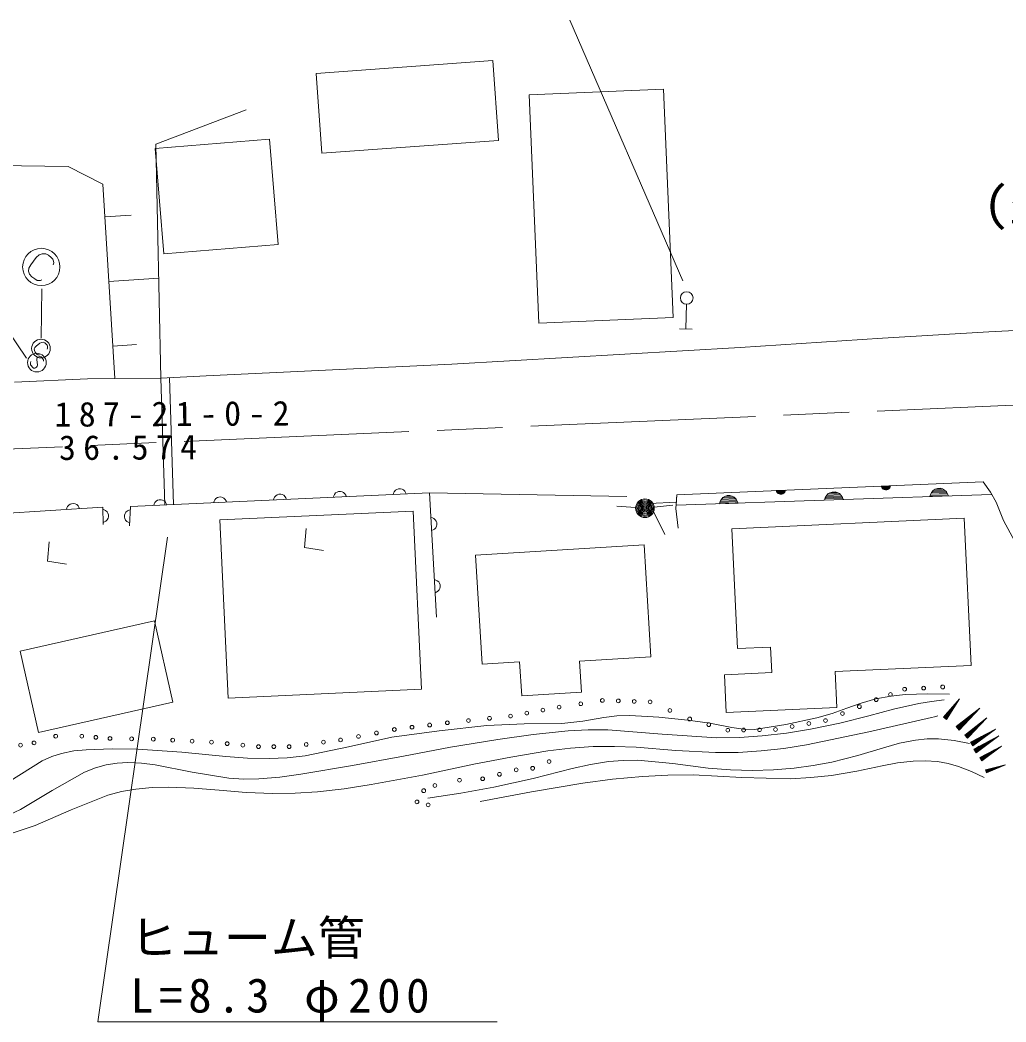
# Model space of a CAD drawing. Units: millimetres, scale not verified. Extents: x 40000 to 680000, y 20000 to 380000.
# Drawn here: x 283847 to 336447, y 265691 to 319142 of the extents above; entities that cross this region are included whole.
import ezdxf
from ezdxf.enums import TextEntityAlignment as Align

# ---------------------------------------------------------------- set-up
doc = ezdxf.new("R2010")
doc.units = ezdxf.units.MM
doc.header["$LTSCALE"] = 1000
doc.linetypes.add('CHAIN', pattern=[18.5, 12, -1.5, 3.5, -1.5])
doc.layers.add('S-BGD', color=7, linetype='Continuous', lineweight=13)
doc.styles.add('ＭＳ ゴシック', font='')
doc.styles.get('ＭＳ ゴシック').set_extended_font_data('MS Gothic')

msp = doc.modelspace()

# ---------------------------------------------------------------- linework, layer by layer
at = {"layer": 'S-BGD'}
for p, q in [((319212, 305227), (313182, 319142)), ((309068, 316981), (299644, 316296)), ((309378, 312722), (309068, 316981)), ((299644, 316296), (299953, 312036)), ((318169, 315461), (311006, 315151)), ((318695, 303273), (318169, 315461)), ((311006, 315151), (311532, 302964)), ((295916, 314353), (291094, 312515)), ((297153, 312786), (291060, 312290)), ((297610, 307171), (297153, 312786)), ((299953, 312036), (309378, 312722)), ((291060, 312290), (291517, 306676)), ((291094, 312515), (291357, 300039)), ((286420, 311331), (280657, 311399)), ((288258, 310378), (286420, 311331)), ((288909, 300024), (288258, 310378)), ((288366, 308652), (289769, 308740)), ((291517, 306676), (297610, 307171)), ((284187, 301109), (280446, 306645)), ((284711, 306481), (284416, 306090)), ((284863, 306617), (284711, 306481)), ((285023, 306671), (284863, 306617)), ((285217, 306663), (285023, 306671)), ((285359, 306593), (285217, 306663)), ((285515, 306476), (285359, 306593)), ((285589, 306383), (285515, 306476)), ((285631, 306282), (285589, 306383)), ((285645, 306184), (285631, 306282)), ((284321, 305898), (284306, 305753)), ((284306, 305753), (284359, 305582)), ((284416, 306090), (284321, 305898)), ((285620, 306084), (285645, 306184)), ((284359, 305582), (284478, 305442)), ((284478, 305442), (284630, 305327)), ((284630, 305327), (284755, 305252)), ((284755, 305252), (284842, 305243)), ((284842, 305243), (284937, 305252)), ((284937, 305252), (285003, 305290)), ((288583, 305201), (291245, 305368)), ((284976, 302167), (285014, 304803)), ((319407, 303981), (319368, 302667)), ((311532, 302964), (318695, 303273)), ((319029, 302677), (319703, 302657)), ((335526, 302513), (343343, 302918)), ((322260, 301678), (329861, 302163)), ((329861, 302163), (335526, 302513)), ((284635, 301669), (284609, 301601)), ((284609, 301601), (284612, 301511)), ((284612, 301511), (284651, 301428)), ((284706, 301749), (284635, 301669)), ((284900, 301899), (284706, 301749)), ((284991, 301945), (284900, 301899)), ((285075, 301950), (284991, 301945)), ((285168, 301920), (285075, 301950)), ((285227, 301868), (285168, 301920)), ((285287, 301791), (285227, 301868)), ((285286, 301588), (285312, 301633)), ((285310, 301737), (285287, 301791)), ((285318, 301682), (285310, 301737)), ((285312, 301633), (285318, 301682)), ((288800, 301749), (290059, 301829)), ((306891, 300788), (322260, 301678)), ((284651, 301428), (284710, 301353)), ((284710, 301353), (284760, 301300)), ((284766, 301125), (284738, 301079)), ((284738, 301079), (284738, 301034)), ((284738, 301034), (284781, 300722)), ((284760, 301300), (284801, 301284)), ((284794, 301150), (284766, 301125)), ((284841, 301183), (284794, 301150)), ((284801, 301284), (284848, 301277)), ((284904, 301191), (284841, 301183)), ((284848, 301277), (284885, 301286)), ((284967, 301171), (284904, 301191)), ((285021, 301130), (284967, 301171)), ((285069, 301069), (285021, 301130)), ((285093, 301021), (285069, 301069)), ((285102, 300981), (285093, 301021)), ((285095, 300941), (285102, 300981)), ((284399, 300803), (284404, 300857)), ((284410, 300751), (284399, 300803)), ((284404, 300857), (284428, 300920)), ((284435, 300707), (284410, 300751)), ((284505, 300616), (284435, 300707)), ((284571, 300569), (284505, 300616)), ((284628, 300569), (284571, 300569)), ((284676, 300584), (284628, 300569)), ((284726, 300617), (284676, 300584)), ((284764, 300671), (284726, 300617)), ((284781, 300722), (284764, 300671)), ((293774, 300162), (306891, 300788)), ((283546, 299817), (287449, 300005)), ((287449, 300005), (288909, 300024)), ((288909, 300024), (291357, 300039)), ((291357, 300039), (293774, 300162)), ((291565, 293271), (291357, 300044)), ((291819, 300063), (292030, 293292)), ((300759, 293958), (300840, 293986)), ((300840, 293986), (300949, 293991)), ((300949, 293991), (301032, 293970)), ((303814, 293978), (303877, 294058)), ((303877, 294058), (303952, 294103)), ((303952, 294103), (304033, 294132)), ((304033, 294132), (304142, 294137)), ((304142, 294137), (304225, 294116)), ((304225, 294116), (304304, 294077)), ((304304, 294077), (304375, 294004)), ((304375, 294004), (304420, 293937)), ((335225, 294504), (318889, 293821)), ((324186, 294042), (324686, 294063)), ((324207, 293986), (324186, 294042)), ((324674, 294031), (324200, 294012)), ((324239, 293938), (324207, 293986)), ((324214, 293981), (324663, 294000)), ((324668, 294005), (324641, 293955)), ((324686, 294063), (324668, 294005)), ((329796, 294277), (330295, 294298)), ((329817, 294220), (329796, 294277)), ((330284, 294266), (329809, 294246)), ((329849, 294173), (329817, 294220)), ((329823, 294215), (330273, 294234)), ((330255, 294202), (329844, 294185)), ((329900, 294120), (329849, 294173)), ((329868, 294155), (330232, 294170)), ((329956, 294092), (329900, 294120)), ((330203, 294137), (329901, 294125)), ((330015, 294076), (329956, 294092)), ((329961, 294096), (330147, 294104)), ((330093, 294079), (330015, 294076)), ((330151, 294100), (330093, 294079)), ((330204, 294133), (330151, 294100)), ((330251, 294189), (330204, 294133)), ((330277, 294239), (330251, 294189)), ((330295, 294298), (330277, 294239)), ((332468, 293936), (332562, 294049)), ((333234, 294000), (332507, 293975)), ((332562, 294049), (332670, 294113)), ((332565, 294039), (333169, 294060)), ((332670, 294113), (332786, 294154)), ((333050, 294119), (332678, 294106)), ((332786, 294154), (332941, 294160)), ((332941, 294160), (333060, 294126)), ((333060, 294126), (333172, 294070)), ((333172, 294070), (333273, 293964)), ((335616, 293950), (335225, 294504)), ((305697, 293915), (289732, 293187)), ((291042, 293396), (291105, 293476)), ((291105, 293476), (291180, 293521)), ((291180, 293521), (291261, 293549)), ((291261, 293549), (291370, 293554)), ((291370, 293554), (291453, 293534)), ((291453, 293534), (291532, 293495)), ((291532, 293495), (291604, 293421)), ((294172, 293389), (294196, 293471)), ((294196, 293471), (294235, 293541)), ((294235, 293541), (294298, 293621)), ((294298, 293621), (294373, 293667)), ((294373, 293667), (294454, 293695)), ((294454, 293695), (294563, 293700)), ((294563, 293700), (294646, 293679)), ((294646, 293679), (294725, 293641)), ((294725, 293641), (294796, 293567)), ((294796, 293567), (294842, 293501)), ((294842, 293501), (294871, 293421)), ((297365, 293535), (297389, 293617)), ((297389, 293617), (297428, 293687)), ((297428, 293687), (297491, 293767)), ((297491, 293767), (297566, 293812)), ((297566, 293812), (297647, 293841)), ((297647, 293841), (297756, 293845)), ((297756, 293845), (297839, 293825)), ((297839, 293825), (297918, 293786)), ((297918, 293786), (297989, 293712)), ((297989, 293712), (298034, 293646)), ((298034, 293646), (298064, 293567)), ((300558, 293681), (300582, 293762)), ((300582, 293762), (300621, 293832)), ((300621, 293832), (300684, 293912)), ((300684, 293912), (300759, 293958)), ((301032, 293970), (301111, 293932)), ((301111, 293932), (301182, 293858)), ((301182, 293858), (301227, 293792)), ((301227, 293792), (301257, 293713)), ((303751, 293826), (303775, 293908)), ((303775, 293908), (303814, 293978)), ((304420, 293937), (304450, 293858)), ((306059, 287285), (305697, 293915)), ((316227, 293719), (305697, 293915)), ((318889, 293821), (318838, 293083)), ((318850, 293256), (335683, 293834)), ((318850, 293256), (318889, 293821)), ((321156, 293335), (321192, 293452)), ((321192, 293452), (321246, 293551)), ((322101, 293493), (321202, 293462)), ((321237, 293526), (322059, 293554)), ((321246, 293551), (321340, 293664)), ((322012, 293615), (321285, 293590)), ((321340, 293664), (321448, 293728)), ((321343, 293654), (321947, 293675)), ((321448, 293728), (321564, 293769)), ((321828, 293734), (321455, 293721)), ((321564, 293769), (321719, 293775)), ((321719, 293775), (321837, 293741)), ((321837, 293741), (321949, 293685)), ((321949, 293685), (322051, 293579)), ((322051, 293579), (322114, 293483)), ((322114, 293483), (322155, 293370)), ((324646, 293968), (324235, 293951)), ((324290, 293885), (324239, 293938)), ((324259, 293920), (324622, 293935)), ((324346, 293858), (324290, 293885)), ((324594, 293903), (324291, 293890)), ((324406, 293841), (324346, 293858)), ((324351, 293862), (324537, 293869)), ((324483, 293845), (324406, 293841)), ((324541, 293866), (324483, 293845)), ((324595, 293898), (324541, 293866)), ((324641, 293955), (324595, 293898)), ((326767, 293528), (326803, 293644)), ((327766, 293562), (326767, 293528)), ((326790, 293591), (327739, 293624)), ((326803, 293644), (326857, 293743)), ((327712, 293685), (326813, 293654)), ((326848, 293718), (327670, 293746)), ((326857, 293743), (326951, 293857)), ((327623, 293807), (326896, 293782)), ((326951, 293857), (327059, 293920)), ((326954, 293847), (327558, 293868)), ((327059, 293920), (327175, 293962)), ((327439, 293926), (327067, 293913)), ((327175, 293962), (327330, 293967)), ((327330, 293967), (327449, 293934)), ((327449, 293934), (327561, 293878)), ((327561, 293878), (327662, 293771)), ((327662, 293771), (327725, 293676)), ((327725, 293676), (327766, 293562)), ((332378, 293720), (332414, 293837)), ((333378, 293755), (332378, 293720)), ((332401, 293784), (333350, 293816)), ((332414, 293837), (332468, 293936)), ((333323, 293878), (332424, 293847)), ((332459, 293911), (333281, 293939)), ((333273, 293964), (333336, 293868)), ((333336, 293868), (333378, 293755)), ((335926, 293413), (335616, 293950)), ((288260, 293151), (266002, 291749)), ((286321, 293029), (286344, 293111)), ((286344, 293111), (286381, 293182)), ((286381, 293182), (286443, 293263)), ((286443, 293263), (286517, 293309)), ((286517, 293309), (286597, 293339)), ((286597, 293339), (286706, 293346)), ((286706, 293346), (286789, 293327)), ((286789, 293327), (286869, 293289)), ((286869, 293289), (286942, 293217)), ((286942, 293217), (286988, 293151)), ((286988, 293151), (287019, 293073)), ((288284, 292228), (288260, 293151)), ((288263, 293039), (288344, 293013)), ((288344, 293013), (288413, 292973)), ((288413, 292973), (288492, 292909)), ((289495, 292893), (289574, 292958)), ((289574, 292958), (289644, 292997)), ((289644, 292997), (289726, 293020)), ((289732, 293187), (289691, 292154)), ((290979, 293244), (291004, 293326)), ((291004, 293326), (291042, 293396)), ((291604, 293421), (291649, 293355)), ((291649, 293355), (291679, 293276)), ((304826, 292948), (294511, 292473)), ((305264, 283449), (304826, 292948)), ((316691, 293137), (315694, 293213)), ((318861, 293415), (317431, 293345)), ((317431, 293345), (318256, 291696)), ((317686, 293153), (318680, 293264)), ((318838, 293083), (318965, 292040)), ((322155, 293370), (321156, 293335)), ((321179, 293399), (322128, 293431)), ((336316, 292436), (335926, 293413)), ((288428, 292412), (288361, 292368)), ((288503, 292482), (288428, 292412)), ((288492, 292909), (288536, 292833)), ((288543, 292560), (288503, 292482)), ((288536, 292833), (288563, 292751)), ((288565, 292643), (288543, 292560)), ((288563, 292751), (288565, 292643)), ((289418, 292628), (289422, 292736)), ((289439, 292545), (289418, 292628)), ((289422, 292736), (289450, 292817)), ((289478, 292466), (289439, 292545)), ((289450, 292817), (289495, 292893)), ((289552, 292397), (289478, 292466)), ((289619, 292352), (289552, 292397)), ((294511, 292473), (294949, 282973)), ((305769, 292607), (305850, 292583)), ((305850, 292583), (305921, 292545)), ((305921, 292545), (306001, 292483)), ((306001, 292483), (306048, 292408)), ((306048, 292408), (306077, 292328)), ((321822, 291995), (334225, 292567)), ((334225, 292567), (334587, 284714)), ((336902, 291361), (336316, 292436)), ((288361, 292368), (288281, 292340)), ((289698, 292321), (289619, 292352)), ((299116, 292022), (299016, 290995)), ((305886, 291939), (305807, 291908)), ((305952, 291984), (305886, 291939)), ((306025, 292057), (305952, 291984)), ((306062, 292136), (306025, 292057)), ((306082, 292219), (306062, 292136)), ((306077, 292328), (306082, 292219)), ((322116, 285609), (321822, 291995)), ((287999, 265691), (291723, 291547)), ((285406, 291301), (285306, 290274)), ((299016, 290995), (300035, 290837)), ((308150, 290597), (317139, 291152)), ((317139, 291152), (317508, 285174)), ((285306, 290274), (286326, 290116)), ((308509, 284772), (308150, 290597)), ((305950, 289292), (306032, 289268)), ((306032, 289268), (306102, 289230)), ((306102, 289230), (306183, 289168)), ((306133, 288669), (306067, 288624)), ((306206, 288742), (306133, 288669)), ((306183, 289168), (306229, 289093)), ((306244, 288821), (306206, 288742)), ((306229, 289093), (306258, 289013)), ((306264, 288904), (306244, 288821)), ((306258, 289013), (306264, 288904)), ((306067, 288624), (305988, 288593)), ((291015, 287084), (283855, 285467)), ((291995, 282743), (291015, 287084)), ((283855, 285467), (284836, 281126)), ((323891, 285691), (322116, 285609)), ((323954, 284326), (323891, 285691)), ((310502, 284895), (308509, 284772)), ((310614, 283083), (310502, 284895)), ((317508, 285174), (313701, 284939)), ((313701, 284939), (313803, 283280)), ((334587, 284714), (327336, 284380)), ((327336, 284380), (327424, 282470)), ((321427, 284209), (323954, 284326)), ((321520, 282198), (321427, 284209)), ((294949, 282973), (305264, 283449)), ((313803, 283280), (310614, 283083)), ((329499, 282923), (328719, 282707)), ((330297, 283072), (329499, 282923)), ((331093, 283159), (330297, 283072)), ((332260, 283198), (331093, 283159)), ((331795, 282680), (332475, 282783)), ((333426, 283176), (332260, 283198)), ((332475, 282783), (333157, 282871)), ((333963, 282933), (333107, 281950)), ((333201, 281908), (333888, 282831)), ((333268, 281829), (333963, 282933)), ((284836, 281126), (291995, 282743)), ((327424, 282470), (321520, 282198)), ((327957, 282433), (327169, 282142)), ((328719, 282707), (327957, 282433)), ((329134, 282025), (330455, 282381)), ((330455, 282381), (331795, 282680)), ((333165, 281935), (333492, 282376)), ((333690, 282609), (333180, 281923)), ((333732, 282578), (333222, 281892)), ((333243, 281877), (333571, 282318)), ((335048, 282432), (333782, 281445)), ((333886, 281373), (334933, 282327)), ((333949, 281262), (335048, 282432)), ((313875, 281741), (312747, 281609)), ((314989, 281932), (313875, 281741)), ((315682, 282018), (314989, 281932)), ((316378, 282043), (315682, 282018)), ((317927, 281949), (316378, 282043)), ((319469, 281794), (317927, 281949)), ((320647, 281624), (319469, 281794)), ((326365, 281912), (324709, 281568)), ((327169, 282142), (326365, 281912)), ((327581, 281636), (329134, 282025)), ((329138, 281174), (332467, 281931)), ((332467, 281931), (332642, 281974)), ((332642, 281974), (332816, 282018)), ((333107, 281950), (333268, 281829)), ((333292, 282156), (333141, 281952)), ((333415, 282065), (333264, 281861)), ((333849, 281414), (334348, 281869)), ((334642, 282105), (333865, 281396)), ((334685, 282058), (333908, 281349)), ((333929, 281325), (334429, 281781)), ((335431, 281921), (334245, 280996)), ((334342, 280928), (335323, 281823)), ((334401, 280825), (335431, 281921)), ((306209, 281230), (303684, 280885)), ((308744, 281515), (306209, 281230)), ((310750, 281593), (308744, 281515)), ((312747, 281609), (310750, 281593)), ((311214, 281021), (313096, 281228)), ((313096, 281228), (314153, 281284)), ((314153, 281284), (315209, 281279)), ((315209, 281279), (318105, 281037)), ((321825, 281393), (320647, 281624)), ((322438, 281308), (321825, 281393)), ((323040, 281285), (322438, 281308)), ((324709, 281568), (323040, 281285)), ((324735, 281099), (326026, 281308)), ((325798, 280476), (329138, 281174)), ((326026, 281308), (327581, 281636)), ((333782, 281445), (333949, 281262)), ((334055, 281651), (333824, 281441)), ((334182, 281512), (333951, 281302)), ((334500, 281189), (334284, 280992)), ((334307, 280967), (334775, 281394)), ((335051, 281615), (334322, 280950)), ((335091, 281570), (334363, 280906)), ((334383, 280884), (334851, 281311)), ((335885, 281319), (334552, 280623)), ((334636, 280538), (335761, 281242)), ((334675, 280426), (335885, 281319)), ((303684, 280885), (301378, 280360)), ((306816, 280346), (309340, 280754)), ((309340, 280754), (311214, 281021)), ((318105, 281037), (321014, 280854)), ((321014, 280854), (322226, 280872)), ((322226, 280872), (323435, 280950)), ((323435, 280950), (324735, 281099)), ((331624, 280725), (330774, 280556)), ((332241, 280791), (331624, 280725)), ((332851, 280796), (332241, 280791)), ((333678, 280705), (332851, 280796)), ((334499, 280554), (333678, 280705)), ((334245, 280996), (334401, 280825)), ((334619, 281059), (334403, 280862)), ((334552, 280623), (334675, 280426)), ((334838, 280766), (334590, 280611)), ((334608, 280583), (335145, 280919)), ((335456, 281086), (334620, 280564)), ((335488, 281035), (334651, 280513)), ((334667, 280487), (335205, 280823)), ((336070, 280950), (334736, 280253)), ((335641, 280717), (334804, 280194)), ((334820, 280169), (335946, 280872)), ((335672, 280666), (334836, 280143)), ((334860, 280056), (336070, 280950)), ((286710, 280147), (286055, 280018)), ((287372, 280216), (286710, 280147)), ((288764, 280263), (287372, 280216)), ((290131, 280251), (288764, 280263)), ((292485, 280080), (290131, 280251)), ((301378, 280360), (299055, 279894)), ((304302, 279879), (306816, 280346)), ((310024, 279826), (312012, 280156)), ((312012, 280156), (313216, 280299)), ((313216, 280299), (314422, 280383)), ((314422, 280383), (315570, 280394)), ((315570, 280394), (316714, 280346)), ((316714, 280346), (318826, 280173)), ((318826, 280173), (320955, 280060)), ((322166, 280073), (323384, 280147)), ((323384, 280147), (324597, 280282)), ((324597, 280282), (325798, 280476)), ((329917, 280323), (328543, 279906)), ((330774, 280556), (329917, 280323)), ((334931, 280617), (334683, 280462)), ((334736, 280253), (334860, 280056)), ((335022, 280397), (334774, 280242)), ((334792, 280213), (335330, 280549)), ((334852, 280118), (335389, 280454)), ((335116, 280247), (334868, 280092)), ((336204, 280402), (335048, 279799)), ((335832, 280201), (335107, 279748)), ((335121, 279725), (336097, 280335)), ((335860, 280156), (335135, 279703)), ((335155, 279628), (336204, 280402)), ((285031, 279625), (283302, 278540)), ((285537, 279852), (285031, 279625)), ((286055, 280018), (285537, 279852)), ((294830, 279849), (292485, 280080)), ((295987, 279767), (294830, 279849)), ((297134, 279746), (295987, 279767)), ((298101, 279790), (297134, 279746)), ((299055, 279894), (298101, 279790)), ((301576, 279367), (304302, 279879)), ((308054, 279438), (310024, 279826)), ((315239, 279587), (314277, 279431)), ((316018, 279648), (315239, 279587)), ((316790, 279649), (316018, 279648)), ((318670, 279475), (316790, 279649)), ((320955, 280060), (322166, 280073)), ((327164, 279550), (326161, 279364)), ((328543, 279906), (327164, 279550)), ((330657, 279513), (331494, 279610)), ((331494, 279610), (332140, 279625)), ((332140, 279625), (332793, 279579)), ((332793, 279579), (333356, 279483)), ((335048, 279799), (335155, 279628)), ((335296, 279923), (335081, 279789)), ((335097, 279764), (335563, 280055)), ((335149, 279681), (335614, 279973)), ((335377, 279794), (335162, 279659)), ((285561, 278045), (287293, 279019)), ((287293, 279019), (287865, 279240)), ((287865, 279240), (288449, 279403)), ((288449, 279403), (289024, 279498)), ((289024, 279498), (289606, 279533)), ((289606, 279533), (290334, 279504)), ((290334, 279504), (291065, 279414)), ((291065, 279414), (293038, 279024)), ((293038, 279024), (294994, 278698)), ((298831, 278914), (301576, 279367)), ((305317, 278865), (308054, 279438)), ((313309, 279212), (311224, 278684)), ((314277, 279431), (313309, 279212)), ((320551, 279239), (318670, 279475)), ((321743, 279146), (320551, 279239)), ((322933, 279114), (321743, 279146)), ((324040, 279145), (322933, 279114)), ((325142, 279237), (324040, 279145)), ((326161, 279364), (325142, 279237)), ((327137, 278843), (328493, 279071)), ((328493, 279071), (329843, 279359)), ((329843, 279359), (330657, 279513)), ((333356, 279483), (333911, 279326)), ((333911, 279326), (334603, 279048)), ((334603, 279048), (335279, 278725)), ((336426, 279417), (335357, 279143)), ((335357, 279143), (335412, 278981)), ((335586, 279197), (335383, 279128)), ((335391, 279105), (335830, 279255)), ((336080, 279323), (335396, 279089)), ((335403, 279068), (336324, 279383)), ((336095, 279281), (335410, 279048)), ((335412, 278981), (336426, 279417)), ((335417, 279027), (335857, 279177)), ((335627, 279075), (335424, 279006)), ((294994, 278698), (295785, 278647)), ((295785, 278647), (296580, 278655)), ((296580, 278655), (297707, 278754)), ((297707, 278754), (298831, 278914)), ((302575, 278353), (305317, 278865)), ((311224, 278684), (309128, 278215)), ((313868, 278426), (315449, 278639)), ((315449, 278639), (317048, 278794)), ((317048, 278794), (318402, 278864)), ((318402, 278864), (319759, 278875)), ((319759, 278875), (322353, 278741)), ((322353, 278741), (324944, 278668)), ((324944, 278668), (326042, 278726)), ((326042, 278726), (327137, 278843)), ((283865, 277022), (285561, 278045)), ((288532, 277791), (289267, 277982)), ((289267, 277982), (290026, 278115)), ((290026, 278115), (290893, 278200)), ((290893, 278200), (291772, 278224)), ((291772, 278224), (293120, 278170)), ((293120, 278170), (294478, 278054)), ((294478, 278054), (295905, 277933)), ((298526, 277890), (299714, 277968)), ((299714, 277968), (301148, 278130)), ((301148, 278130), (302575, 278353)), ((309128, 278215), (307372, 277893)), ((308401, 277444), (311129, 277965)), ((311129, 277965), (313868, 278426)), ((286576, 277010), (288532, 277791)), ((295905, 277933), (297336, 277872)), ((297336, 277872), (298526, 277890)), ((307372, 277893), (305596, 277627)), ((283273, 276745), (283865, 277022)), ((284647, 276175), (286576, 277010)), ((281820, 275223), (284647, 276175)), ((287999, 265691), (309295, 265691))]:
    msp.add_line(p, q, dxfattribs=at)
at = {"layer": 'S-BGD', "linetype": 'CHAIN'}
msp.add_line((274125, 295853), (360082, 299615), dxfattribs=at)
at = {"layer": 'S-BGD'}
for centre, radius in [((284982, 305969), 995), ((319417, 304316), 335), ((284964, 301617), 498), ((284745, 300866), 498), ((317189, 293098), 498), ((317189, 293098), 440), ((317189, 293098), 382), ((317189, 293098), 322), ((317189, 293098), 265), ((317189, 293098), 195), ((317189, 293098), 135), ((317189, 293098), 77.5), ((317189, 293098), 15), ((331040, 283443), 99.5), ((332056, 283503), 99.5), ((333071, 283563), 99.5), ((313760, 282667), 99.5), ((314915, 282846), 99.5), ((315764, 282820), 99.5), ((316614, 282793), 99.5), ((317463, 282767), 99.5), ((329527, 282886), 99.5), ((330284, 283165), 99.5), ((310880, 282169), 99.5), ((311743, 282329), 99.5), ((312606, 282488), 99.5), ((318518, 282309), 99.5), ((327722, 282143), 99.5), ((328625, 282514), 99.5), ((306643, 281652), 99.5), ((307768, 281771), 99.5), ((308893, 281891), 99.5), ((310018, 282010), 99.5), ((319574, 281851), 99.5), ((325931, 281612), 99.5), ((326820, 281771), 99.5), ((302861, 281108), 99.5), ((303816, 281293), 99.5), ((304758, 281413), 99.5), ((305701, 281532), 99.5), ((320589, 281552), 99.5), ((321604, 281254), 99.5), ((322453, 281267), 99.5), ((323303, 281280), 99.5), ((324152, 281293), 99.5), ((325042, 281453), 99.5), ((284594, 280577), 99.5), ((285749, 280935), 99.5), ((287142, 280935), 99.5), ((287894, 280875), 99.5), ((288646, 280816), 99.5), ((289801, 280796), 99.5), ((290956, 280776), 99.5), ((291991, 280723), 99.5), ((293026, 280670), 99.5), ((294061, 280616), 99.5), ((294897, 280537), 99.5), ((300034, 280616), 99.5), ((300949, 280736), 99.5), ((301905, 280922), 99.5), ((283877, 280457), 99.5), ((295733, 280457), 99.5), ((296570, 280378), 99.5), ((297386, 280378), 99.5), ((298202, 280378), 99.5), ((299118, 280497), 99.5), ((312072, 279581), 99.5), ((310320, 279143), 99.5), ((311196, 279223), 99.5), ((307294, 278586), 99.5), ((308528, 278666), 99.5), ((309424, 278904), 99.5), ((305383, 278028), 99.5), ((305980, 278307), 99.5), ((305024, 277431), 99.5), ((305622, 277272), 99.5)]:
    msp.add_circle(centre, radius, dxfattribs=at)

# ---------------------------------------------------------------- texts
at = {"layer": 'S-BGD', "style": 'ＭＳ ゴシック', "width": 1.1}
msp.add_text('(空地)', height=1833, dxfattribs=at).set_placement((335228, 307879), align=Align.BOTTOM_LEFT)
at = {"layer": 'S-BGD', "style": 'ＭＳ ゴシック'}
msp.add_text('ヒューム管', height=1833, dxfattribs=at).set_placement((289728, 268723), align=Align.BOTTOM_LEFT)
at = {"layer": 'S-BGD', "char_height": 1320, "attachment_point": 7, "rotation": 0.3, "style": 'ＭＳ ゴシック'}
for s, insert in [('\\T1.44;187-21-0-2', (285692, 297425)), ('\\T1.44;36.574', (285929, 295647))]:
    msp.add_mtext(s, dxfattribs=dict(at, insert=insert))
at = {"layer": 'S-BGD', "insert": (289728, 265695), "char_height": 1833, "attachment_point": 7, "style": 'ＭＳ ゴシック'}
msp.add_mtext('\\T1.24;L=8.3\\~φ200', dxfattribs=at)

doc.saveas('drawing.dxf')
